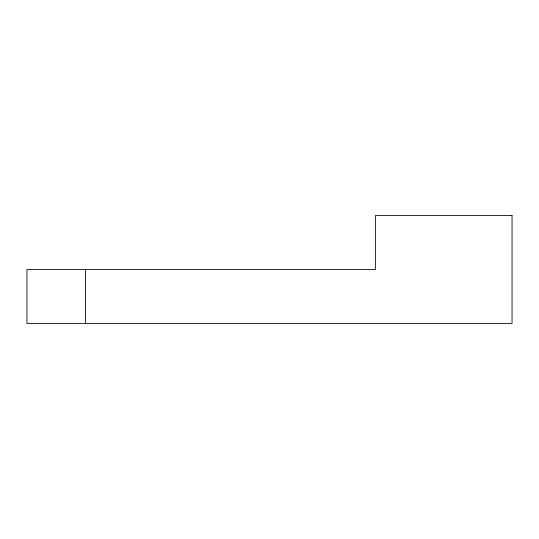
<?xml version="1.0" encoding="UTF-8"?>
<svg xmlns="http://www.w3.org/2000/svg" width="539" height="539" viewBox="0 0 539 539"><rect width="100%" height="100%" fill="white"/><g stroke="black" fill="none" stroke-linecap="round" stroke-linejoin="round"><path stroke-width="0.81" d="M85.6 269.5L85.6 323.4M512.05 215.6L375.393 215.6L375.393 269.5L26.95 269.5L26.95 323.4L512.05 323.4L512.05 215.6"/></g></svg>
